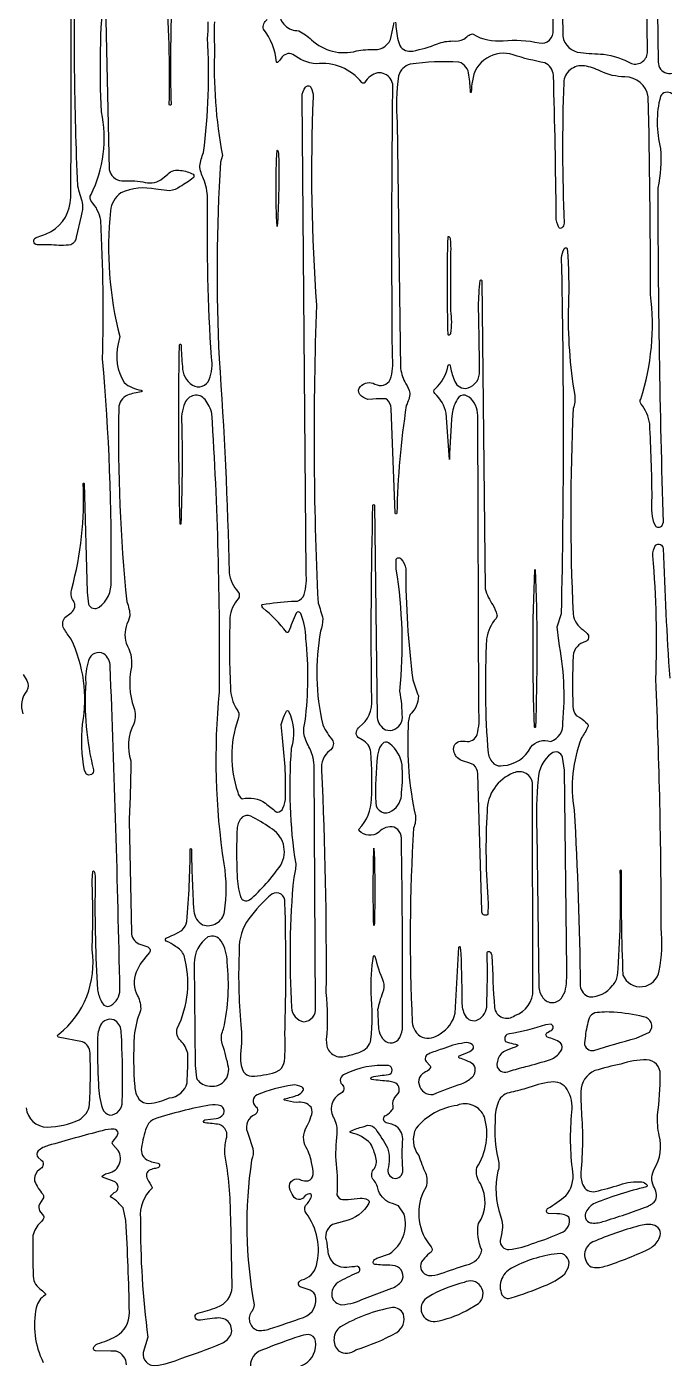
# Model space of a CAD drawing. Header units: metres. Extents: x 0.1 to 11.9, y 2.5 to 10.6.
# Drawn here: x 6.78 to 7.717, y 5.194 to 7.151 of the extents above; entities that cross this region are included whole.
import ezdxf

# ---------------------------------------------------------------- set-up
doc = ezdxf.new("R2010")
doc.units = ezdxf.units.M

msp = doc.modelspace()

# ---------------------------------------------------------------- linework, layer by layer
at = {"layer": 'Layer 1', "color": 0}
for points in [[(7.7318, 8.6276, 0.2686), (7.72569, 8.635, 0.2686), (7.71623, 8.63338, 0.1474), (7.69722, 8.60239, 0.0598), (7.69037, 8.43139), (7.70837, 7.09929, 0.3521), (7.72075, 7.08279, 0.3521), (7.73952, 7.09133, 0.1035), (7.7411, 7.12291, -0.0432), (7.73908, 7.42088), (7.73665, 7.64191, -0.0095), (7.7318, 8.6276)], [(7.1485, 6.85744), (7.14835, 6.85798, -0.0274), (7.14819, 6.96963), (7.14846, 6.96988), (7.14882, 6.96975, -0.1327), (7.14975, 6.9678, -0.0456), (7.15068, 6.95343, -0.0199), (7.1485, 6.85744)], [(7.40314, 6.73356, -0.0763), (7.40303, 6.70034, -0.2303), (7.40117, 6.69795, -0.4685), (7.39962, 6.69867, -0.0146), (7.39951, 6.84222, -0.273), (7.40006, 6.84283, -0.2728), (7.40085, 6.84265, -0.1707), (7.40253, 6.83932, -0.0365), (7.40328, 6.81998, 0.0076), (7.40314, 6.73356)], [(7.52846, 6.13585, -0.0234), (7.52786, 6.1215, -0.383), (7.52728, 6.12097, -0.383), (7.52669, 6.1215, -0.0204), (7.5269, 6.35305), (7.52726, 6.35338), (7.52761, 6.35305, -0.0177), (7.52846, 6.13585)], [(7.33128, 6.02537, 0.045), (7.33191, 6.06628, 0.1869), (7.31398, 6.09721, 0.2955), (7.30531, 6.09911), (7.30161, 6.09574, 0.1289), (7.29593, 6.08062, 0.0376), (7.29321, 6.01028, 0.283), (7.30149, 5.99724, 0.283), (7.31685, 5.99875, 0.2691), (7.33128, 6.02537)], [(7.57067, 6.05862), (7.56784, 6.0777, 0.5213), (7.55131, 6.08316, 0.2175), (7.53184, 6.04509, 0.0333), (7.52999, 5.96823), (7.53293, 5.74119, 0.1695), (7.53898, 5.72403, 0.5458), (7.56724, 5.72512), (7.57157, 5.73306, 0.0608), (7.57398, 5.7653), (7.57067, 6.05862)], [(7.13804, 5.97377, 0.037), (7.10952, 5.99087, 0.2968), (7.09695, 5.98931, 0.1553), (7.08977, 5.97399, 0.0275), (7.08966, 5.90332, 0.0675), (7.09435, 5.8724, 0.4645), (7.10789, 5.8677, 0.0625), (7.15365, 5.91879, 0.4239), (7.13804, 5.97377)], [(7.29028, 5.83058, -0.0138), (7.29044, 5.94358), (7.29134, 5.92719, -0.0095), (7.29134, 5.83296, -0.0831), (7.2907, 5.83051), (7.29047, 5.83039), (7.29028, 5.83058)], [(7.09888, 5.61525, 0.2337), (7.11085, 5.60848, 0.0576), (7.14593, 5.6145), (7.15236, 5.6178, 0.1718), (7.15902, 5.63084, 0.044), (7.15978, 5.66952, 0.0135), (7.1599, 5.86372, 0.2908), (7.15415, 5.87609, 0.2908), (7.1405, 5.87614, 0.0663), (7.10696, 5.83999, 0.171), (7.09267, 5.79435, 0.0343), (7.09503, 5.6843, -0.0508), (7.09474, 5.64087, 0.1412), (7.09888, 5.61525)], [(7.07485, 5.77648, 0.1481), (7.06597, 5.80733, 0.3762), (7.04666, 5.81333, 0.2449), (7.02655, 5.77448), (7.02779, 5.62429), (7.02964, 5.60618, 0.2574), (7.04647, 5.59465, 0.274), (7.0704, 5.60119, 0.274), (7.07616, 5.62531, 0.0239), (7.06695, 5.65917, -0.1628), (7.06975, 5.6783, 0.0822), (7.07485, 5.77648)], [(7.67571, 5.66453), (7.69569, 5.67355, 0.2776), (7.69803, 5.68737, 0.2776), (7.68693, 5.69591, 0.0459), (7.64314, 5.70255, 0.0655), (7.61526, 5.70159, 0.2422), (7.60697, 5.69408, 0.0492), (7.60122, 5.66798), (7.59996, 5.6576, 0.494), (7.61391, 5.64666, -0.0105), (7.67571, 5.66453)], [(6.92076, 5.57142, 0.0202), (6.92038, 5.6505, 0.024), (6.91894, 5.67516, 0.2728), (6.9085, 5.69133, 0.3761), (6.88883, 5.68353, 0.1186), (6.88455, 5.6637, 0.0245), (6.886, 5.59675, 0.0833), (6.89169, 5.56122, 0.2451), (6.9026, 5.55148, 0.4276), (6.92076, 5.57142)], [(7.54281, 5.68422, -0.0416), (7.48959, 5.67099, 0.2783), (7.48343, 5.66712, 0.2781), (7.48398, 5.65988), (7.48957, 5.65795, 0.0232), (7.50134, 5.65493, -0.2868), (7.50195, 5.65424, -0.2886), (7.50159, 5.65337, -0.0942), (7.49469, 5.65018), (7.48881, 5.64795, 0.397), (7.47175, 5.62214, 0.4388), (7.48957, 5.61587, -0.0215), (7.51392, 5.6229, 0.0089), (7.55008, 5.63314, 0.1396), (7.56494, 5.64478, 0.3841), (7.56465, 5.65773, 0.0968), (7.54569, 5.66592, -0.3067), (7.54337, 5.66948, -0.3066), (7.54581, 5.67295), (7.54973, 5.67522, 0.3335), (7.55396, 5.67972, 0.3332), (7.55082, 5.68503), (7.54281, 5.68422)], [(7.39059, 5.64843, 0.0346), (7.37061, 5.64126, 0.4639), (7.36711, 5.63021), (7.37314, 5.62388, -0.3114), (7.37355, 5.62141, -0.1738), (7.36645, 5.61488, 0.0909), (7.3594, 5.60955, 0.2671), (7.357, 5.59651, 0.4032), (7.37769, 5.58194, -0.0259), (7.41942, 5.59749, 0.0706), (7.43497, 5.60706, 0.3655), (7.43709, 5.62579, 0.0808), (7.42616, 5.63158, 0.0524), (7.41634, 5.63534, -0.3128), (7.41541, 5.63756, -0.3123), (7.41716, 5.63921, 0.0357), (7.43169, 5.64503), (7.43586, 5.64819, 0.4138), (7.4351, 5.6555, 0.1975), (7.42335, 5.65765, 0.0611), (7.39059, 5.64843)], [(7.31325, 5.34778, 0.3299), (7.33484, 5.40585), (7.3265, 5.41817), (7.3178, 5.42138, -0.2267), (7.2974, 5.43999, 0.1189), (7.29053, 5.45584, -0.3826), (7.28995, 5.47132, 0.2613), (7.2935, 5.48911, 0.0657), (7.28559, 5.50965, 0.1512), (7.25624, 5.52568, -0.3001), (7.2555, 5.52681, -0.301), (7.25625, 5.52794, -0.0433), (7.27455, 5.53443), (7.2817, 5.53664, -0.265), (7.29328, 5.53058, -0.0193), (7.31069, 5.50361, -0.1414), (7.3111, 5.47135, 0.4153), (7.32246, 5.45821, 0.4379), (7.333, 5.47309, -0.0324), (7.33294, 5.51668, 0.2756), (7.3211, 5.53631, 0.0631), (7.31246, 5.53913), (7.3084, 5.54016, -0.2984), (7.30477, 5.5456, -0.2986), (7.30831, 5.55112, 0.0989), (7.31758, 5.559, 0.2244), (7.31884, 5.56444, -0.2319), (7.3226, 5.57927), (7.32642, 5.58342, 0.4736), (7.32047, 5.59956), (7.31235, 5.6012, -0.01), (7.28758, 5.60379, -0.3436), (7.28616, 5.60561, -0.3428), (7.28758, 5.60741, -0.0268), (7.31186, 5.61099, 0.3569), (7.31741, 5.61754, 0.3571), (7.31208, 5.62429, 0.1361), (7.24803, 5.61151, 0.2758), (7.24132, 5.60523, 0.2757), (7.24367, 5.59634, -0.5288), (7.24223, 5.58371, 0.4574), (7.23214, 5.54632, -0.1308), (7.23614, 5.5242, 0.0501), (7.23486, 5.47921, -0.0503), (7.23629, 5.43434, 0.3409), (7.24461, 5.42741), (7.25278, 5.42764), (7.27016, 5.42924, -0.1528), (7.28164, 5.42706, -0.4015), (7.2832, 5.42226, -0.2183), (7.24731, 5.39562), (7.2295, 5.39051, 0.3846), (7.22148, 5.36449, 0.0483), (7.2241, 5.34514, 0.3695), (7.25055, 5.32823, 0.023), (7.26554, 5.32972, -0.3442), (7.26953, 5.32419, -0.3441), (7.26513, 5.31898, 0.046), (7.23757, 5.30529, 0.284), (7.22884, 5.28488, 0.3216), (7.24353, 5.2728, 0.101), (7.27681, 5.28218), (7.3169, 5.29694, 0.1374), (7.33097, 5.30711, 0.521), (7.32181, 5.32983), (7.3141, 5.33085, -0.0245), (7.2919, 5.33194, -0.4747), (7.28954, 5.33577, -0.2387), (7.29503, 5.34112), (7.31325, 5.34778)], [(7.65328, 5.62653, 0.0204), (7.61521, 5.61688, 0.3061), (7.59475, 5.58587, 0.0209), (7.59539, 5.55644, -0.0441), (7.59465, 5.46732, 0.109), (7.59741, 5.4489, 0.3579), (7.6159, 5.4393, 0.0235), (7.65192, 5.44915, -0.1104), (7.68419, 5.45332, -0.1726), (7.69141, 5.44921, -0.5214), (7.69057, 5.44593, 0.0335), (7.61549, 5.42212, 0.1697), (7.60231, 5.40942, 0.4808), (7.6084, 5.39335, 0.126), (7.62697, 5.39498, 0.016), (7.69236, 5.41711, 0.1306), (7.70485, 5.42676, 0.208), (7.70155, 5.44689, -0.2425), (7.70292, 5.47287, 0.2041), (7.70974, 5.52142, -0.0643), (7.7075, 5.55188, 0.0335), (7.71129, 5.61137, 0.4116), (7.69131, 5.63273, 0.0852), (7.65328, 5.62653)], [(7.46867, 5.5412, 0.0718), (7.47265, 5.48851, -0.1482), (7.47285, 5.46901, 0.1398), (7.47645, 5.40325, -0.1559), (7.47798, 5.37584), (7.47626, 5.36741, 0.4694), (7.48883, 5.35391, 0.071), (7.52687, 5.36398, 0.0359), (7.56541, 5.37857, 0.4255), (7.57687, 5.40162, 0.1681), (7.55936, 5.40617), (7.54708, 5.40663, -0.5532), (7.54585, 5.41411, 0.0313), (7.57255, 5.4329, 0.2121), (7.58287, 5.4677, -0.0568), (7.58144, 5.55611, 0.166), (7.57463, 5.5892, 0.3075), (7.55046, 5.59994, 0.059), (7.51398, 5.59062, -0.0129), (7.48935, 5.58435, 0.3001), (7.47288, 5.56877, 0.1075), (7.46867, 5.5412)], [(7.11091, 5.48539, 0.0845), (7.11473, 5.27248, -0.0809), (7.11148, 5.26351, 0.5106), (7.11877, 5.23542, 0.1255), (7.13726, 5.23722, 0.0073), (7.18697, 5.25421, 0.4107), (7.20407, 5.28743, 0.1849), (7.19412, 5.29523), (7.1821, 5.2989, -0.2913), (7.17999, 5.3048, -0.2915), (7.18446, 5.30922, 0.2859), (7.20607, 5.33065, 0.2283), (7.19096, 5.40747, -0.3045), (7.19024, 5.41847, 0.1084), (7.19889, 5.43246, 0.4982), (7.19567, 5.43593, 0.2276), (7.18821, 5.4314, -0.2696), (7.17974, 5.42728, -0.2697), (7.17195, 5.4326, -0.0652), (7.16673, 5.44438, -0.3109), (7.17127, 5.45597, -0.3109), (7.18371, 5.45586, 0.1092), (7.1938, 5.45501, 0.3304), (7.20119, 5.46396, 0.0741), (7.19887, 5.48199, 0.1018), (7.18886, 5.5076, -0.2277), (7.193, 5.53675, 0.025), (7.19808, 5.54881, 0.2364), (7.19826, 5.56307, 0.2649), (7.17707, 5.57016, -0.0526), (7.15923, 5.57348, -0.3286), (7.15849, 5.57446, -0.3291), (7.15921, 5.57547, 0.0387), (7.17898, 5.58098, 0.1761), (7.18653, 5.58762, 0.4002), (7.18525, 5.59245, 0.158), (7.17075, 5.59568, 0.0593), (7.11904, 5.58131, 0.566), (7.11677, 5.56422, -0.5387), (7.11587, 5.55232, 0.4221), (7.10466, 5.52638, -0.0296), (7.11241, 5.5023, -0.1757), (7.11091, 5.48539)], [(7.07145, 5.49421, -0.0636), (7.07349, 5.51589, 0.4275), (7.06359, 5.53762, 0.0172), (7.04237, 5.54002, -0.3859), (7.04029, 5.54224, -0.3857), (7.0423, 5.54452), (7.05866, 5.54651, 0.2266), (7.06941, 5.55292, 0.4196), (7.06569, 5.56504, 0.1302), (7.04916, 5.56634, 0.0326), (6.9679, 5.54564, 0.2248), (6.95639, 5.53335, 0.0492), (6.9491, 5.50375, 0.3641), (6.95938, 5.4846, 0.0618), (6.96871, 5.48187), (6.97313, 5.48089, -0.3339), (6.97575, 5.47752, -0.3339), (6.97324, 5.47407), (6.96956, 5.47324, 0.066), (6.96167, 5.47088, 0.4613), (6.95767, 5.45742, -0.0163), (6.96476, 5.4449, -0.3377), (6.96462, 5.44414, 0.2318), (6.94743, 5.39944, 0.0339), (6.95848, 5.22525), (6.95166, 5.20238, 0.4805), (6.96895, 5.18325, 0.0752), (7.00812, 5.19409, 0.0182), (7.06521, 5.21515, 0.1372), (7.07991, 5.22742, 0.2761), (7.07784, 5.24608, 0.276), (7.06043, 5.25308, 0.0488), (7.04557, 5.25158, -0.0433), (7.03242, 5.25011, -0.3646), (7.02784, 5.25492, -0.3648), (7.03179, 5.26028, 0.0298), (7.06023, 5.26918, 0.3153), (7.08224, 5.29879), (7.08009, 5.39984, 0.0464), (7.07145, 5.49421)], [(7.41303, 5.56585, 0.1892), (7.35261, 5.53222, 0.299), (7.3564, 5.49203, 0.0327), (7.36643, 5.46644, -0.1576), (7.36728, 5.4462), (7.36275, 5.43843, 0.2837), (7.37447, 5.35782, -0.399), (7.37458, 5.3502, 0.0472), (7.36484, 5.34124), (7.36048, 5.33561, 0.5176), (7.37091, 5.31598, 0.1078), (7.38896, 5.31859, -0.0096), (7.42722, 5.33157, 0.2993), (7.44928, 5.35296, -0.1492), (7.4441, 5.39198, 0.2801), (7.4471, 5.4509, -0.208), (7.44181, 5.4744, 0.2207), (7.45288, 5.54884, 0.4193), (7.41303, 5.56585)], [(7.69823, 5.35667, 0.1284), (7.71036, 5.37148, 0.5158), (7.70014, 5.39014, 0.1248), (7.67998, 5.38861, 0.0391), (7.61238, 5.36517, 0.2714), (7.60021, 5.34763, 0.2714), (7.60956, 5.32844, 0.1597), (7.62964, 5.32932, 0.042), (7.69823, 5.35667)], [(7.57086, 5.31832), (7.57634, 5.32822, 0.491), (7.56418, 5.34824, 0.0989), (7.49564, 5.32781, 0.4319), (7.47876, 5.28721, 0.3761), (7.49219, 5.28301, 0.0338), (7.54097, 5.3007, 0.1058), (7.57086, 5.31832)], [(7.44427, 5.27457, 0.3848), (7.44757, 5.29965, 0.3848), (7.42294, 5.30548, 0.0633), (7.37643, 5.28791), (7.36777, 5.28249, 0.3399), (7.361, 5.26032, 0.3399), (7.38069, 5.24807, 0.0786), (7.42607, 5.26389), (7.44427, 5.27457)], [(7.24125, 5.24029, 0.4496), (7.23854, 5.20489, 0.3138), (7.26404, 5.20665, 0.0524), (7.32427, 5.23187, 0.314), (7.33394, 5.25906, 0.2788), (7.3181, 5.26887, 0.0827), (7.24125, 5.24029)], [(7.16731, 5.22145, 0.0236), (7.12114, 5.20386, 0.3054), (7.10936, 5.17979, 0.3054), (7.12724, 5.15984, -0.0296), (7.14636, 5.15044, 0.104), (7.15769, 5.14768, 0.5403), (7.16243, 5.15592, 0.5403), (7.15299, 5.15697, -0.3953), (7.14508, 5.15604, -0.3952), (7.14364, 5.16387), (7.14822, 5.16707, 0.0342), (7.1888, 5.18553, 0.3118), (7.20468, 5.21927, 0.3695), (7.19425, 5.22904, 0.0744), (7.16731, 5.22145)]]:
    msp.add_lwpolyline(points, format="xyb", close=True, dxfattribs=at)
for points in [[(6.20922, 6.50526, 0.0181), (7.6367, 8.5581, 0.0184)], [(7.559, 7.77383), (7.56817, 7.13706, 0.3439), (7.5941, 7.11309, 0.0124), (7.62789, 7.11066, -0.0944), (7.66881, 7.09716, 0.52), (7.69267, 7.11507), (7.67439, 8.46254, 0.0203)], [(7.45563, 8.32092, -0.0169), (6.29551, 6.67887, -0.0135)], [(7.32241, 7.15806, 0.0491), (7.32599, 7.13112), (7.32854, 7.12335, 0.3243), (7.34759, 7.11544, 0.047), (7.38386, 7.12599, -0.0954), (7.40669, 7.13019, 0.1179), (7.42274, 7.13288), (7.42722, 7.13651, -0.0769), (7.43379, 7.14039, -0.2204), (7.43657, 7.14023, 0.1707), (7.48049, 7.13063, -0.0744), (7.53361, 7.12738, 0.5088), (7.55388, 7.14597), (7.55243, 7.74819, -0.1162)], [(6.85122, 7.25854, 0.0169), (6.85504, 6.91718, 0.0083), (6.86207, 6.89207, -0.0971), (6.86035, 6.87327), (6.85324, 6.84191, -0.2566), (6.84524, 6.8304, -0.0481), (6.81693, 6.83049, -0.012), (6.79569, 6.83068, -0.3475), (6.79079, 6.8355, -0.3475), (6.79435, 6.84139, 0.0351), (6.8161, 6.85009, 0.268), (6.845, 6.90006, 0.006), (6.84476, 7.2585, 0.1128)], [(6.77976, 5.562, 0.3928), (6.81039, 5.53395, 0.1032), (6.85724, 5.54452, 0.2336), (6.87279, 5.56718, 0.0192), (6.87359, 5.64257, 0.2814), (6.86216, 5.6594), (6.82683, 5.66588, -0.2908), (6.82576, 5.66836, -0.2911), (6.82755, 5.67039, 0.2679), (6.87636, 5.79459, 0.0211), (6.87645, 5.89617), (6.8776, 5.90967, -0.4411), (6.87887, 5.91022, -0.2496), (6.88018, 5.90854, -0.0525), (6.88087, 5.88494, 0.0191), (6.88454, 5.73579, 0.0799), (6.89022, 5.71809), (6.89393, 5.71324, 0.3255), (6.90419, 5.71266, 0.2624), (6.91728, 5.7354, 0.0052), (6.90306, 6.2111, 0.2367), (6.89357, 6.22947, 0.4753), (6.87113, 6.21979, 0.0908), (6.8671, 6.18728, 0.0793), (6.87863, 6.05872, -0.2937), (6.87549, 6.05221, -0.2938), (6.86826, 6.05237), (6.86515, 6.05804, -0.0717), (6.86259, 6.12625, 0.1553), (6.84568, 6.25118, -0.0409), (6.83499, 6.26676, -0.3026), (6.83644, 6.2826), (6.84563, 6.28981, 0.4073), (6.84912, 6.30737, -0.2471), (6.84666, 6.32494, 0.0762), (6.86346, 6.47992, -0.3822), (6.86403, 6.48043, -0.3822), (6.86459, 6.47992), (6.86928, 6.32), (6.87127, 6.30235, 0.5026), (6.88676, 6.29813, 0.2549), (6.90434, 6.33568, 0.0256), (6.8917, 6.66301, 0.0207), (6.88913, 6.86668, 0.141), (6.87513, 6.89488, -0.3359), (6.87495, 6.90434, 0.1676), (6.8902, 7.02612, -0.0362), (6.89401, 7.2059, -0.379)], [(6.89557, 7.2059), (6.90145, 6.94149, 0.3399), (6.9203, 6.9245, -0.0577), (6.95096, 6.92316, 0.2241), (6.97769, 6.92616), (6.98783, 6.93458, -0.2595), (7.0064, 6.93993, -0.0986), (7.0249, 6.93439, -0.4609), (7.02494, 6.92903, -0.0436), (7.00604, 6.91609, -0.1267), (6.99029, 6.91009), (6.97007, 6.91255, 0.1532), (6.91891, 6.90694, 0.2236), (6.90353, 6.88058, 0.0891), (6.91717, 6.6956), (6.91501, 6.6851, 0.2098), (6.9236, 6.62807, 0.1494), (6.94874, 6.6171, -0.3442), (6.94982, 6.61571, -0.3451), (6.94874, 6.6143, 0.0364), (6.9284, 6.60979, 0.2635), (6.91553, 6.59029, 0.0292), (6.92731, 6.30573, -0.1013), (6.93197, 6.28519), (6.92935, 6.27715, 0.1764), (6.92631, 6.24491, -0.1685), (6.93416, 6.21028, 0.1331), (6.93762, 6.15079, -0.1799), (6.93783, 6.12679, 0.2049), (6.93353, 6.07203, -0.0076), (6.93094, 5.98391), (6.9343, 5.82009, 0.2926), (6.94518, 5.80318), (6.95676, 5.79925, -0.502), (6.96102, 5.79027, 0.0934), (6.94109, 5.76165, 0.2149), (6.94319, 5.72685, -0.1458), (6.94771, 5.70518, 0.0733), (6.93827, 5.66745, 0.0317), (6.93903, 5.59334, 0.1386), (6.94528, 5.57512, 0.2192), (6.95988, 5.56842, 0.0812), (6.99006, 5.57678, 0.3253), (7.01601, 5.59913, 0.0212), (7.01693, 5.64252, 0.1393), (7.00671, 5.66073, -0.2836), (7.0015, 5.67881, 0.1871), (7.01159, 5.78584, 0.1833), (6.9991, 5.79947, 0.0448), (6.98546, 5.80727, -0.2842), (6.98427, 5.80992, -0.2846), (6.98611, 5.81218, 0.0269), (7.00098, 5.81894), (7.00825, 5.82304, 0.1723), (7.01549, 5.83618, 0.0207), (7.02072, 5.94255, -0.3827), (7.02159, 5.94333, -0.3827), (7.02246, 5.94255, 0.0119), (7.0258, 5.85131, 0.2401), (7.03888, 5.83113, 0.4541), (7.07098, 5.85022, 0.0782), (7.0705, 5.92081, -0.0622), (7.06365, 6.17351, 0.0181), (7.05249, 6.58247, 0.1068), (7.04245, 6.60323, 0.2711), (7.02616, 6.60924, 0.2711), (7.01294, 6.59799, 0.1322), (7.00823, 6.56619, -0.0137), (7.00694, 6.42036, -0.3901), (7.00637, 6.41984, -0.3908), (7.00578, 6.42036, -0.0105), (7.00482, 6.68362, -0.3772), (7.00598, 6.68465, -0.3766), (7.00714, 6.68363, 0.0082), (7.00911, 6.65169, 0.265), (7.02413, 6.62438, 0.4617), (7.04868, 6.63267, 0.1287), (7.05195, 6.66499, -0.0212), (7.04628, 6.89935, 0.0809), (7.04013, 6.92753, -0.0881), (7.03466, 6.9468, -0.0781), (7.04033, 6.96609, 0.0443), (7.04616, 7.13468, 0.0197), (7.04725, 7.15855, 0.1673)], [(6.99369, 7.19008, 0.0169), (6.99241, 7.03675, -0.3718), (6.99113, 7.03565, -0.3711), (6.98987, 7.03675, 0.0245), (6.98513, 7.214, 0.0796)], [(7.15128, 7.17267, 0.4167), (7.18008, 7.1453, -0.0568), (7.19908, 7.1319, 0.2627), (7.26505, 7.11554, -0.0541), (7.29129, 7.11762, 0.3632), (7.31614, 7.13655), (7.32051, 7.15749, -0.2786)], [(7.05612, 7.15836, 0.0311), (7.0564, 7.11958, 0.0555), (7.06791, 6.96194), (7.06515, 6.95209, 0.0264), (7.06302, 6.66309, -0.0133), (7.07767, 6.34877, 0.1471), (7.09108, 6.3203, -0.3369), (7.09117, 6.31047, 0.1536), (7.079, 6.28245, 0.0218), (7.08001, 6.17488, 0.1393), (7.09083, 6.14553, -0.2433), (7.09049, 6.13253, 0.1658), (7.09045, 6.02627, 0.2371), (7.09695, 6.01639, -0.2156), (7.13118, 6.00977, 0.0146), (7.14693, 5.99744, 0.1421), (7.1489, 5.99673, 0.2965), (7.15694, 6.00262, 0.1062), (7.16063, 6.02003, 0.0375), (7.15607, 6.10609), (7.15405, 6.1257), (7.15683, 6.13269, -0.0671), (7.16202, 6.1452, -0.2748), (7.16365, 6.14616, -0.2748), (7.16527, 6.1452, -0.1855), (7.16914, 6.0903, 0.0597), (7.1756, 5.92058, -0.0831), (7.17268, 5.9007, 0.0381), (7.1695, 5.70953, 0.3495), (7.18776, 5.68861, 0.413), (7.20495, 5.70922), (7.20299, 6.0624, 0.1034), (7.19625, 6.09042, -0.05), (7.18798, 6.11041, -0.1056), (7.18953, 6.13039, 0.0562), (7.19069, 6.25135, 0.0953), (7.18297, 6.28894, 0.2737), (7.1797, 6.29095, 0.2738), (7.17636, 6.28904, 0.0194), (7.16515, 6.2618, -0.2827), (7.16393, 6.26061, -0.2836), (7.1623, 6.26115, 0.0531), (7.12755, 6.29687, -0.1873), (7.12575, 6.30022, -0.3786), (7.12694, 6.30191, -0.0259), (7.16954, 6.30672), (7.17814, 6.30705, 0.251), (7.18795, 6.31661, 0.1061), (7.19082, 6.34918), (7.18499, 7.04821, -0.1704), (7.19022, 7.06233, -0.5242), (7.19788, 7.06233, -0.14), (7.20127, 7.04821, 0.0292), (7.2062, 6.74175), (7.2062, 6.74175, 0.0212), (7.20843, 6.30415, -0.019), (7.21575, 6.28086, -0.0581), (7.2122, 6.26295, 0.1002), (7.21531, 6.12488, 0.0511), (7.23014, 6.10173, -0.3491), (7.22565, 6.08722, 0.2595), (7.21349, 6.05859, -0.0137), (7.22009, 5.73153, -0.0471), (7.22058, 5.6624), (7.22125, 5.65293, 0.4371), (7.24934, 5.63824, 0.0425), (7.2698, 5.64413, 0.2626), (7.28625, 5.66237, 0.0487), (7.28646, 5.73109, -0.0479), (7.28991, 5.78507, -0.3548), (7.29088, 5.78595, -0.3554), (7.29195, 5.78518, 0.0426), (7.30438, 5.74793, -0.1437), (7.30324, 5.7311, 0.045), (7.29596, 5.70619, 0.0076), (7.29749, 5.6783, 0.1423), (7.30341, 5.66412, 0.4858), (7.32618, 5.66223, 0.1431), (7.33233, 5.67759, 0.0063), (7.33089, 5.95831, 0.1743), (7.32563, 5.97147), (7.32044, 5.97477, 0.2647), (7.2976, 5.96719, -0.3852), (7.2688, 5.96943, -0.3957), (7.26882, 5.97232, 0.1943), (7.28695, 6.01607, 0.0304), (7.28619, 6.08487, 0.2628), (7.2731, 6.1029), (7.26743, 6.10669, -0.4815), (7.26945, 6.12197, 0.254), (7.2874, 6.16258, -0.0101), (7.28917, 6.44796, -0.3803), (7.29025, 6.44891, -0.3803), (7.29132, 6.44796), (7.29528, 6.13574, 0.2393), (7.30776, 6.11761), (7.31428, 6.11674, 0.38), (7.33242, 6.13601, 0.0426), (7.32874, 6.17444, 0.0638), (7.32347, 6.354), (7.32328, 6.36835, -0.5667), (7.33027, 6.369, -0.1595), (7.33728, 6.35449, 0.0327), (7.3478, 6.19129, 0.0298), (7.35603, 6.16789, -0.2122), (7.34374, 6.14016, 0.1002), (7.34082, 6.12177, 0.0662), (7.35151, 5.99147, -0.1255), (7.34894, 5.97344, 0.0277), (7.34701, 5.68811, 0.2578), (7.3613, 5.66586, 0.2528), (7.38787, 5.6711, 0.2097), (7.40998, 5.70132), (7.41554, 5.79827, -0.3473), (7.41653, 5.79906, -0.3485), (7.41754, 5.79827, -0.0185), (7.41951, 5.71984, 0.0973), (7.42323, 5.70039, 0.3671), (7.44074, 5.69049, 0.2741), (7.45635, 5.71002, 0.0127), (7.45708, 5.79068, -0.5191), (7.46028, 5.79173, -0.2024), (7.4639, 5.78564, 0.0052), (7.46756, 5.70977, 0.2698), (7.47917, 5.6951, 0.2699), (7.49767, 5.69794, 0.3277), (7.52431, 5.73568), (7.52369, 6.03748, 0.5376), (7.49571, 6.05434, 0.3105), (7.45686, 5.99796, 0.0361), (7.45864, 5.86225), (7.45782, 5.84618, -0.3071), (7.45172, 5.84592, -0.3069), (7.44923, 5.8515), (7.44333, 6.05314, 0.1862), (7.43721, 6.06645), (7.43131, 6.06897), (7.41942, 6.07263, -0.2558), (7.40794, 6.08681, -0.4651), (7.41794, 6.10092, -0.0955), (7.42473, 6.10097, 0.3991), (7.44214, 6.11101, 0.0963), (7.4447, 6.1439), (7.44312, 6.57963, 0.2366), (7.43028, 6.6069), (7.42466, 6.60975, 0.3063), (7.41314, 6.60401, 0.1025), (7.40551, 6.58249, 0.0172), (7.40164, 6.51527), (7.39657, 6.58305, 0.1616), (7.3802, 6.61208, -0.4361), (7.38033, 6.61888, 0.1718), (7.39978, 6.65373, -0.3328), (7.40134, 6.65445, -0.3333), (7.40248, 6.65316, 0.0547), (7.40848, 6.63224, 0.3378), (7.42498, 6.61961, 0.3518), (7.44563, 6.64097, 0.0064), (7.44427, 6.74033, -0.0274), (7.44693, 6.77817, -0.3708), (7.44797, 6.77906, -0.3708), (7.44901, 6.77817), (7.454, 6.32505, 0.0831), (7.46534, 6.30126, -0.0803), (7.4713, 6.28695, -0.231), (7.47009, 6.28143, 0.1538), (7.45621, 6.2514, 0.0351), (7.45845, 6.08346, 0.1655), (7.46669, 6.06792, 0.2233), (7.4804, 6.06516, 0.2648), (7.52098, 6.09208, -0.3251), (7.55031, 6.1007, 0.3554), (7.56811, 6.128, 0.073), (7.56205, 6.24848), (7.56006, 6.26894), (7.56625, 6.2886, 0.0106), (7.5664, 6.81126, -0.1163), (7.57045, 6.82497, -0.3028), (7.57253, 6.82635, -0.3028), (7.57461, 6.82497, -0.0276), (7.57637, 6.7418, 0.0501), (7.58571, 6.60912, -0.126), (7.58336, 6.5901, 0.023), (7.58317, 6.28801, 0.213), (7.59792, 6.2645), (7.60379, 6.25945, -0.5385), (7.60147, 6.2474, 0.3176), (7.58313, 6.2267, 0.0161), (7.58298, 6.15191, 0.1617), (7.58778, 6.13898), (7.59291, 6.1361, -0.0748), (7.60422, 6.12642, -0.27), (7.60504, 6.1221, -0.027), (7.59573, 6.10612, 0.1369), (7.58478, 5.99979, -0.0117), (7.59364, 5.7413, 0.3016), (7.60717, 5.72539, 0.247), (7.64093, 5.74178, 0.1744), (7.64853, 5.75679, 0.0255), (7.65244, 5.91113, -0.3944), (7.65314, 5.91178, -0.3949), (7.65385, 5.91113, 0.0129), (7.65645, 5.75711, 0.3335), (7.68539, 5.74031, 0.3336), (7.70961, 5.76341, 0.0773), (7.71261, 5.82655, 0.0115), (7.70467, 6.19201, 0.0323), (7.70047, 6.37375, -0.1473), (7.70448, 6.38908, -0.2827), (7.71149, 6.39015, -0.2825), (7.7156, 6.38439, 0.009), (7.7252, 6.19354, -0.048)], [(7.72821, 7.05263, 0.4618), (7.7116, 7.04888, 0.1296), (7.71187, 6.97198, -0.067), (7.70783, 6.91425, 0.0081), (7.71558, 6.42232), (7.71299, 6.41674, -0.4283), (7.70463, 6.41695), (7.70164, 6.42237, -0.0718), (7.69935, 6.45925, 0.0102), (7.69577, 6.56728, 0.1432), (7.68304, 6.59655, -0.2764), (7.68261, 6.60398, 0.1107), (7.69686, 6.7577, 0.0064), (7.6936, 7.04818, 0.3667), (7.65914, 7.07749, -0.118), (7.62356, 7.08606, 0.0622), (7.59975, 7.09365, 0.4383), (7.56939, 7.0689, 0.0184), (7.56999, 6.86239, -0.2171), (7.56677, 6.85542, -0.4342), (7.56244, 6.8559, -0.1326), (7.5584, 6.8723, 0.0053), (7.55433, 7.07973, 0.2788), (7.54166, 7.09817, -0.0359), (7.4954, 7.10978, 0.4722), (7.43526, 7.07144, 0.0364), (7.43369, 7.05503, -0.3846), (7.43308, 7.05448, -0.3834), (7.43248, 7.05503, 0.034), (7.43016, 7.08008, 0.3183), (7.41552, 7.09912, 0.0548), (7.34401, 7.09587, 0.274), (7.32689, 7.07919, 0.0599), (7.32483, 7.01022), (7.32986, 6.64861, 0.0979), (7.33738, 6.62649, -0.0551), (7.3435, 6.61274, -0.0942), (7.33814, 6.59458, 0.0319), (7.32426, 6.43605, -0.3696), (7.32304, 6.43501, -0.3696), (7.32183, 6.43605), (7.31601, 6.59014, 0.167), (7.30941, 6.60357, 0.1642), (7.30758, 6.6042, 0.0165), (7.28903, 6.60385), (7.28156, 6.60349, -0.1828), (7.26981, 6.6108, -0.3862), (7.27062, 6.62245, -0.3343), (7.29214, 6.62602, 0.4552), (7.31451, 6.63281, 0.1176), (7.31781, 6.66499, -0.0053), (7.31838, 7.06377, 0.2927), (7.30663, 7.08164, 0.2928), (7.28548, 7.07845, 0.0787), (7.27692, 7.06891, -0.4753), (7.27283, 7.06893, 0.2614), (7.20576, 7.09669, -0.1475), (7.17154, 7.11053, 0.3813), (7.15439, 7.10496, -0.068), (7.14873, 7.09875, -0.5757), (7.14748, 7.0992, 0.1395), (7.1284, 7.14762, -0.3124), (7.1339, 7.16177, 0.0309)], [(6.77513, 6.19887), (6.78064, 6.19002, -0.2594), (6.78044, 6.17526, 0.2466), (6.77469, 6.14123, -0.1156)], [(6.92706, 5.18436, 0.333), (6.91196, 5.20433), (6.90385, 5.2043), (6.88138, 5.20515, -0.4678), (6.87869, 5.20935, -0.2456), (6.8845, 5.21517, 0.0352), (6.9119, 5.22644, 0.28), (6.93124, 5.26124, 0.011), (6.92598, 5.39643), (6.92221, 5.41522), (6.91637, 5.4212, 0.0929), (6.90413, 5.43093, -0.4402), (6.90383, 5.43254, -0.0831), (6.90914, 5.43759, 0.3178), (6.91471, 5.44597, 0.3177), (6.90866, 5.45401), (6.89193, 5.46039, -0.5332), (6.8917, 5.462, -0.0948), (6.89791, 5.46573, 0.5574), (6.91482, 5.49955), (6.90685, 5.50817, -0.3618), (6.90729, 5.51303), (6.91286, 5.52027), (6.91479, 5.52475, 0.3866), (6.90873, 5.53064, 0.0978), (6.89139, 5.52854, 0.0074), (6.81176, 5.50662, 0.1356), (6.79728, 5.49874, 0.4068), (6.79711, 5.48897), (6.80183, 5.4855, -0.4825), (6.8012, 5.47287), (6.79585, 5.46843, 0.237), (6.79199, 5.4546, 0.0861), (6.80415, 5.43513, -0.2995), (6.80425, 5.42835), (6.79918, 5.42043, 0.2528), (6.79941, 5.411), (6.80516, 5.4033, -0.2756), (6.80546, 5.40042, -0.0923), (6.80074, 5.39381, 0.1544), (6.78951, 5.37442, 0.0178), (6.78993, 5.31454, 0.2417), (6.80174, 5.29463, -0.0672), (6.80791, 5.28859, -0.4387), (6.80766, 5.28704, 0.2164), (6.79447, 5.26845, 0.1719), (6.80467, 5.18807, -0.2572)]]:
    msp.add_lwpolyline(points, format="xyb", dxfattribs=at)

doc.saveas('drawing.dxf')
